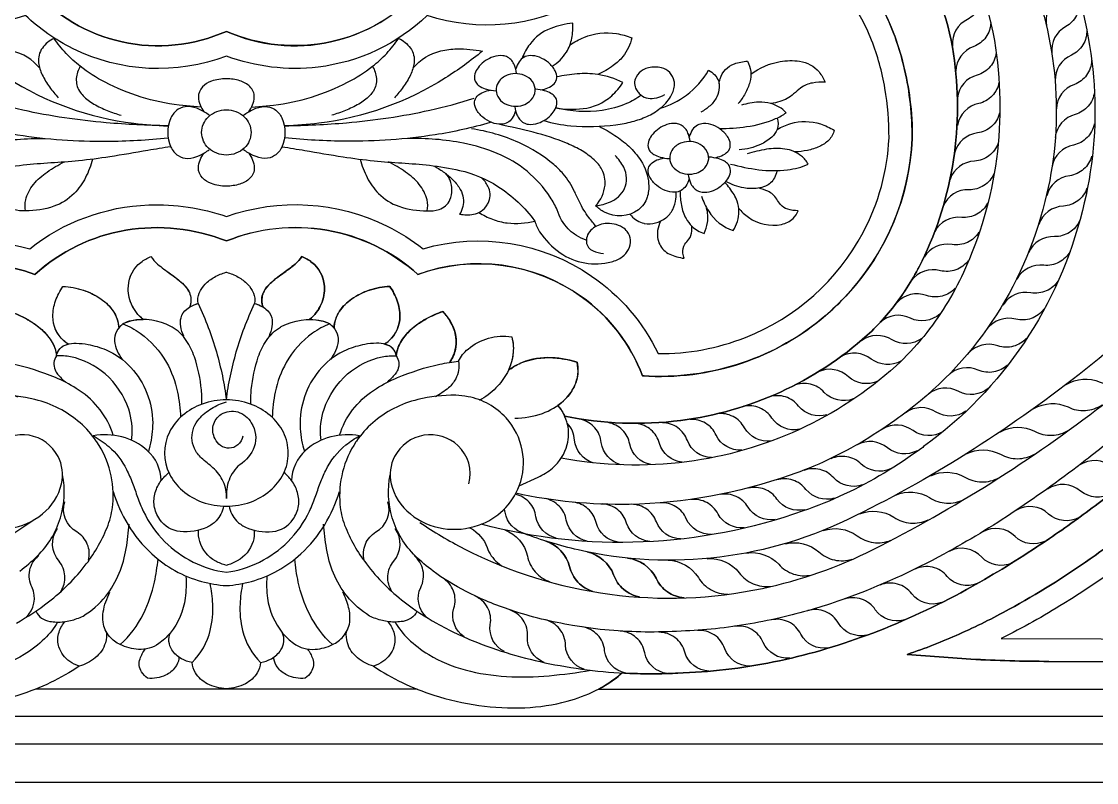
# Model space of a CAD drawing. Extents: x 0 to 1830, y 0 to 775.
# Drawn here: x 809 to 1366, y 0 to 395 of the extents above; entities that cross this region are included whole.
import ezdxf

# ---------------------------------------------------------------- set-up
doc = ezdxf.new("R2010")
doc.units = 0
doc.layers.get('0').update_dxf_attribs({"color": 1, "linetype": 'CONTINUOUS'})

msp = doc.modelspace()

# ---------------------------------------------------------------- linework, layer by layer
msp.add_lwpolyline([(915, 0), (0, 0), (0, 775), (915, 775), (1830.000244, 775), (1830.000244, 0), (915, 0)], close=True)
for points in [[(1029.322754, 506.558594, -0.166439), (1162.769775, 549.921753, -0.117221), (1262.697998, 524.513672, -0.066011), (1304.143799, 494.865723, -0.112715), (1350.849121, 425.645508, -0.076537), (1365.008789, 361.801636, -0.079185), (1358.943359, 296.600586, -0.178062), (1276.617676, 174.162842, -0.001234), (1275.639648, 173.457031, -0.049169), (1235.486084, 149.46814, -0.027688), (1214.155273, 140.824219, -0.074261), (1131.196289, 124.746704, -0.076596), (1047.202148, 134)], [(1073.416992, 510.417114, -0.176132), (1207.866455, 524.476074, -0.060113), (1253.191162, 507.178711, -0.065718), (1290.181396, 480.750855, -0.113014), (1332.173828, 418.594727, -0.076579), (1345.04248, 360.549072, -0.079219), (1339.522949, 301.310059, -0.178195), (1264.730469, 190.008179, -0.001292), (1263.777099, 189.321777, -0.049267), (1226.996338, 167.315674, -0.027728), (1207.402344, 159.370117, -0.080362), (1123.960205, 144.246094, -0.05829), (1065.18457, 149.996094)], [(1095.252685, 482.913086, -0.162092), (1188.146728, 501.765747, -0.06326), (1225.684082, 492.280762, -0.064892), (1258.344726, 474.140137, -0.065181), (1284.306152, 449.127442, -0.126547), (1313.348633, 384.771484, -0.07409), (1314.411377, 323.425415, -0.076507), (1297.26709, 264.530762, -0.062364), (1276.702881, 231.361694, -0.036674), (1262.329101, 216.027832, -0.151624), (1153.838623, 166.311768, -0.078884), (1088.600586, 168.18457)], [(1090.627929, 453.523926, -0.162029), (1166.01001, 481.066406, -0.100392), (1217.471679, 472.174317, -0.064874), (1245.102051, 456.828369, -0.065167), (1267.06665, 435.670166, -0.126517), (1291.639648, 381.257813, -0.074071), (1292.594238, 326.275269, -0.076492), (1277.222168, 273.462402, -0.047123), (1264.351074, 251.220947, -0.051421), (1247.343262, 231.896973, -0.151745), (1150.597168, 187.751587, -0.081693), (1090.459472, 189.92627)], [(1238.14209, 425.656494, -0.092593), (1260.878662, 389.143067, -0.057251), (1269.53833, 354.167114, -0.036084), (1270.677002, 333.928223, -0.176121), (1237.369873, 253.439331, -0.023243), (1228.408203, 244.515137, -0.096917), (1185.65625, 218.679321, -0.098503), (1134.348633, 210.716309, -0.004304), (1130.776367, 210.905762, 0.148775), (1099.057129, 252.026856, 0.246851), (1014.332763, 263.478516, 0.143055), (967.156738, 286.391846, 0.138107), (915.003906, 280.814453, -0.141568), (967.152344, 286.391968, -0.139574), (1014.32959, 263.485352, -0.249221), (1099.703125, 251.559082, -0.146458), (1130.779541, 210.916016, 0.098501), (1182.289062, 217.494873, 0.096832), (1225.741211, 242.170288, 0.024586), (1235.442138, 251.366211, 0.181784), (1270.677246, 333.958984, 0.057341), (1266.775146, 369.744385, 0.035986), (1260.898437, 389.09082, 0.192836), (1200.493896, 453.323975, 0.175752)], [(914.994629, 293.488403, -0.20358), (998.453125, 288.480835, -0.050298), (1017.005859, 276.80127, -0.223997), (1104.453125, 262.654419, -0.131703), (1138.875732, 222.423828, 0.096343), (1184.228271, 230.814697, 0.178685), (1245.262695, 285.290161, 0.110876), (1258.678467, 334.242188, 0.043965), (1256.523193, 360.023071, 0.048797), (1249.662109, 384.938477, 0.191465), (1195.724365, 442.472534, 0.160569), (1139.486328, 449.28418, -0.159931), (1098.404297, 405.216187, -0.207746), (1019.136474, 397.750977, -0.163417), (962.550537, 371.003906, -0.119156), (914.99707, 376.718628, -0.20956), (835.26001, 380.675049, -0.074138), (810.85791, 397.772461, -0.24096), (721.617187, 411.612183, -0.127638)], [(802.779297, 244.235352, -0.040434), (811.124023, 240.553589, -0.051054), (818.422851, 235.577149, -0.07636), (824.199463, 228.963135, -0.097668), (826.824219, 222.211914), (827.137695, 222.211914, -0.215911), (830.799316, 226.57544, -0.051996), (832.916748, 227.333008, -0.035079), (830.563476, 229.177002, -0.212382), (825.017578, 241.682739, -0.084754), (826.407226, 249.767578, -0.066996), (830.228515, 257.23291, -0.067747), (840.772949, 255.310791, -0.070996), (849.902832, 250.817871, -0.093261), (856.284912, 244.44043, -0.138718), (859.157959, 235.887695), (859.368408, 235.887695, -0.056869), (861.389892, 237.844727, -0.068379), (865.374756, 239.360718, -0.057001), (871.829346, 240.093262, -0.11735), (865.799804, 248.079834, -0.120645), (864.165527, 257.438843, -0.213038), (870.683105, 269.744995, -0.068309), (875.855469, 272.757813, 0.074342), (879.356201, 268.828247, 0.021894), (885.900879, 263.843994, -0.0305), (892.189697, 258.881714, -0.085074), (895.410888, 254.83252, -0.179767), (896.4104, 248.059082, -0.024035), (896.072754, 246.775391), (896.225586, 246.720703, -0.062282), (900.337646, 248.375, -0.137234), (900.963867, 253.822632, -0.098974), (903.989502, 258.395752, -0.069794), (908.876709, 262.108154, -0.05864), (914.896972, 264.604492), (915, 264.606445), (915.103027, 264.604492, -0.058641), (921.123291, 262.108154, -0.069789), (926.010742, 258.395752, -0.098991), (929.036377, 253.822632, -0.137234), (929.662597, 248.375, -0.062282), (933.774658, 246.720703), (933.927734, 246.775391, -0.023348), (933.595459, 248.031494, -0.18039), (934.589355, 254.83252, -0.085165), (937.810791, 258.882446, -0.030449), (944.099365, 263.843994, 0.0219), (950.644287, 268.828491, 0.074332), (954.145019, 272.757813, -0.068337), (959.317871, 269.744873, -0.213105), (965.834961, 257.438843, -0.120592), (964.200195, 248.079834, -0.117379), (958.170898, 240.093262, -0.056718), (964.601806, 239.367066, -0.068647), (968.610351, 237.844727, -0.056911), (970.631836, 235.887695), (970.842285, 235.887695, -0.138726), (973.715576, 244.440308, -0.093284), (980.097656, 250.817627, -0.070972), (989.227539, 255.310547, -0.067726), (999.771728, 257.23291, -0.066996), (1003.593017, 249.767578, -0.084768), (1004.982422, 241.682739, -0.211528), (999.476318, 229.214111, -0.035906), (997.083496, 227.333008, -0.052744), (999.221924, 226.564209, -0.215074), (1002.862304, 222.211914), (1003.176025, 222.211914, -0.097831), (1005.808105, 228.975708, -0.07621), (1011.577392, 235.577149, -0.051049), (1018.876465, 240.553589, -0.040435), (1027.221191, 244.235352, -0.106358), (1033.067138, 234.934082, -0.140396), (1033.790039, 224.660889, -0.097501), (1031.053467, 218.244141), (1030.811279, 217.887695, -0.015391), (1035.363769, 218.435547, -0.10349), (1040.387695, 224.799927, -0.214534), (1063.01001, 231.150391, -0.085838), (1063.753418, 223.087891, -0.076324), (1061.894531, 215.20752), (1062.457763, 214.532715, -0.07755), (1069.723388, 218.270996, -0.105641), (1086.499267, 220.122803, -0.054763), (1096.877685, 217.911133, -0.130721), (1096.599609, 208.467651, -0.107776), (1092.036133, 200.195313, -0.059515), (1086.875732, 195.54834, -0.066263), (1090.476074, 189.922852, 0.08169), (1150.613037, 187.753906, 0.151721), (1247.340576, 231.894531, 0.051334), (1264.334961, 251.202271, 0.047216), (1277.222168, 273.462402, 0.076469), (1292.592285, 326.269287, 0.074092), (1291.639404, 381.259277, 0.126501), (1267.065429, 435.676025, 0.065138)], [(1352.671142, 420.693359, -0.152247), (1351.816406, 412.791992, -0.145339), (1346.706054, 406.706055, 0.317493), (1340.348877, 392.324219)], [(814.057129, 411.654297, 0.15879), (860.909424, 384.083496, 0.15981), (915.000488, 389.510742, 0.159766), (969.080566, 384.079224, 0.15891), (1015.922363, 411.647461, 0.261099)], [(1015.942383, 411.653809, -0.162097), (969.090576, 384.082275, -0.156525), (914.999756, 389.510742, -0.159816), (860.909179, 384.083496, -0.158787), (814.077637, 411.647461, -0.265603)], [(1306.84375, 409.063477, -0.152266), (1305.158935, 401.288941, -0.144758), (1299.438476, 395.762695, 0.316492), (1291.603271, 382.108399)], [(1357.251221, 405.595703, -0.152281), (1355.893554, 397.759888, -0.144948), (1350.400879, 392.00293, 0.316925), (1343.142822, 378.041016)], [(1083.914551, 371.435059, 0.111861), (1091.339111, 378.751953, 0.092396), (1094.139892, 385.989136, 0.060484), (1094.637695, 393.733399, 0.06974), (1083.218262, 391.084351, 0.142745), (1072.306152, 382.775391, 0.070034), (1068.447265, 375.65332)], [(1311.416992, 394.066895, -0.152148), (1308.901611, 386.51001, -0.144167), (1302.614746, 381.616211, 0.315548), (1293.352051, 368.859375)], [(901.98291, 350.166016), (890.478515, 351.209961, -0.088132), (852.106445, 363.110108, -0.048021), (839.208496, 371.422852, -0.035524), (831.861816, 378.121582, -0.044395), (825.67456, 385.903809, 0.132498), (819.564453, 380.900635, 0.190345), (817.648926, 373.23938, 0.079175), (819.50415, 367.003174, 0.046078), (823.285156, 360.684815, 0.021787), (827.831299, 355.003906)], [(928.017334, 350.166016), (939.521972, 351.209961, 0.088126), (977.894531, 363.110596, 0.048023), (990.791992, 371.422852, 0.035526), (998.138428, 378.121582, 0.044397), (1004.325683, 385.903809, -0.132498), (1010.435791, 380.900635, -0.190333), (1012.351562, 373.23938, -0.079198), (1010.496094, 367.003174, -0.046043), (1006.714844, 360.684815, -0.021775), (1002.168945, 355.003906)], [(1093.158691, 382.431152, -0.051417), (1100.409424, 386.362305, -0.139822), (1117.383056, 388.34375, -0.051872), (1125.214844, 386.21582, -0.121155), (1120.627685, 376.500977, -0.065833), (1115.620605, 371.769287, -0.051016), (1107.575683, 367.124024)], [(1361.196045, 390.209961, -0.152245), (1359.210693, 382.502197, -0.144537), (1353.27832, 377.198242, 0.316126), (1344.921142, 363.84668)], [(818.215088, 370.383789, 0.167503), (803.788574, 379.379517, 0.050993), (795.366943, 380.426514, 0.029779), (788.693359, 380.174317, 0.021731), (782.188476, 379.25293, 0.029885), (801.368408, 365.409302, 0.111127), (867.074707, 341.863892, 0.023645), (884.51416, 340.54541), (884.873535, 340.537109), (884.51416, 340.54541, -0.017173), (852.697998, 342.140991, -0.032433), (809.498779, 348.638184, -0.026907), (786.506592, 354.950195)], [(1011.785156, 370.383789, -0.16768), (1026.231445, 379.384888, -0.050823), (1034.633301, 380.426514, -0.02978), (1041.30664, 380.174317, -0.02173), (1047.811767, 379.25293, -0.029889), (1028.631347, 365.408814, -0.111128), (962.925537, 341.863892, -0.023646), (945.486328, 340.54541), (945.126953, 340.537109), (945.486328, 340.54541, 0.017165), (977.30249, 342.140991, 0.032434), (1020.501953, 348.638306, 0.026898), (1043.493652, 354.950195)], [(1065.528808, 367.820801, 0.060821), (1064.421387, 372.005127, 0.169487), (1060.825195, 376.139038, 0.104424), (1058.379638, 376.925171, 0.106622), (1053.468017, 376.384766, 0.136705), (1046.104492, 371.412964, 0.071313), (1044.157471, 368.326294, 0.153394), (1043.735351, 364.701416, 0.122363), (1044.676758, 362.659424, 0.092118), (1046.712646, 360.904053, 0.068603), (1049.986816, 359.55542, 0.039486), (1054.642578, 358.733399)], [(1078.094726, 359.19043, 0.044823), (1081.738281, 360.234253, 0.107087), (1085.000488, 362.380005, 0.177354), (1086.348633, 365.361572, 0.145554), (1085.539306, 369.060303, 0.092178), (1082.024414, 373.333984, 0.077883), (1077.43457, 376.066284, 0.103807), (1072.479248, 376.940674, 0.241281), (1066.809814, 373.802002, 0.080972), (1065.088379, 370.049805)], [(1170.526611, 362.266602, -0.041242), (1171.101562, 364.96521, -0.238585), (1178.472168, 372.706909, -0.069647), (1185.195556, 374.086426, -0.111275), (1186.915039, 368.800537, -0.086438), (1186.473144, 363.259644, -0.067647), (1184.059326, 357.337647, -0.036308), (1180.476318, 352.040527)], [(1186.980469, 367.375977, -0.114939), (1202.203857, 373.868164, -0.07717), (1212.299072, 374.064819, -0.187879), (1222.356689, 368.491943, -0.078951), (1225.550537, 363.114258, 0.05365), (1218.929443, 362.747437, 0.122675), (1212.839355, 360.124024, 0.021302), (1209.207275, 357.104736, -0.115946), (1202.009765, 353.123901, -0.025906), (1197.438965, 352.089844)], [(1314.252197, 378.548828, -0.151969), (1311.10791, 371.222412, -0.143748), (1304.435547, 366.863281, 0.314839), (1294.128906, 354.908692)], [(1363.683349, 374.369141, -0.152144), (1361.118896, 366.826782, -0.144124), (1354.79834, 361.974609, 0.315471), (1345.448242, 349.277344)], [(839.208496, 371.422852, 0.120829), (837.182617, 365.072632, 0.154348), (838.75415, 358.595093, 0.060462), (840.6875, 356.130249, 0.065278), (846.280029, 351.839111, 0.037409), (853.205078, 348.500366, 0.019817), (860.362304, 346.010254)], [(990.791992, 371.422852, -0.12081), (992.817627, 365.072632, -0.154361), (991.246338, 358.595093, -0.060466), (989.312988, 356.130249, -0.065306), (983.720215, 351.839111, -0.037406), (976.794922, 348.500366, -0.01982), (969.637695, 346.010254)], [(1079.579834, 343.233399, 0.046892), (1093.579834, 340.611328, 0.055382), (1117.040771, 341.0625, 0.031812), (1125.467773, 342.713623, 0.040924), (1133.098144, 345.40332, 0.064283), (1139.999267, 349.625977, 0.079829), (1145.342041, 355.539307, 0.117557), (1147.391357, 361.307739, 0.073792), (1147.29541, 363.708496, 0.29054), (1140.589111, 370.651123, 0.119115), (1133.956543, 370.6521, 0.068511), (1131.191406, 369.567871, 0.140951), (1127.512451, 365.854004, 0.26664), (1127.648681, 359.23169, 0.058966), (1129.15039, 357.293945, 0.244515), (1136.815674, 354.803589, 0.087926), (1142.477051, 356.811524)], [(1139.999267, 349.625977, 0.080729), (1153.659424, 356.479981, 0.09769), (1165.120605, 369.364258, -0.086347), (1168.25415, 367.047241, -0.211677), (1170.636474, 360.409912, -0.097667), (1169.308594, 355.561035, -0.093584), (1165.836181, 350.981445, -0.058404), (1161.154297, 347.647949)], [(926.634765, 347.861817, 0.047372), (928.591553, 351.404541, 0.094264), (929.48291, 355.352295, 0.215692), (927.204101, 360.883911, 0.113872), (922.037109, 363.899902, 0.074903), (915, 364.978516, 0.083425), (907.259521, 363.657349, 0.115562), (902.592773, 360.694824, 0.205058), (900.517334, 355.352295, 0.094322), (901.408691, 351.404419, 0.047309), (903.365722, 347.861817)], [(1130.115967, 356.451172, -0.066167), (1122.570312, 352.040405, -0.064364), (1109.946777, 348.569702, -0.09653), (1085.914551, 349.836914, 0.070708), (1099.967529, 349.443848, 0.155453), (1114.832519, 356.11145, 0.070991), (1120.635742, 363.015625, 0.081205), (1107.575683, 367.124024, 0.054602), (1096.893799, 367.476685, 0.036987), (1086.326172, 365.879883)], [(1315.731689, 363.165039, -0.151773), (1312.135742, 356.042603, -0.143537), (1305.198974, 352.096192, 0.314301), (1294.161865, 340.791992)], [(1064.981445, 348.240234, -0.080804), (1063.261474, 344.489746, -0.241321), (1057.589111, 341.347168, -0.103784), (1052.632568, 342.221192, -0.077875), (1048.039551, 344.955078, -0.091548), (1044.537842, 349.207031, -0.145952), (1043.719726, 352.92749, -0.177049), (1045.062256, 355.90271, -0.107323), (1048.329346, 358.054688, -0.044764), (1051.972656, 359.098633)], [(1064.540527, 350.46875, 0.060598), (1065.644043, 346.291626, 0.169657), (1069.24414, 342.149048, 0.104434), (1071.689453, 341.362915, 0.106975), (1076.614502, 341.907959, 0.136454), (1083.960693, 346.875, 0.071451), (1085.907226, 349.962158, 0.153277), (1086.328613, 353.58728, 0.122319), (1085.386963, 355.629883, 0.092083), (1083.351074, 357.385986, 0.068621), (1080.077637, 358.735596, 0.039496), (1075.423096, 359.558594)], [(1365.164795, 358.02832, -0.151926), (1361.969238, 350.721802, -0.143772), (1355.256347, 346.407227, 0.314774), (1344.863281, 334.523926)], [(1170.70459, 339.108399, 0.032498), (1184.790771, 340.130005, 0.065415), (1199.872558, 344.271851, 0.057877), (1205.330566, 347.355469, 0.132901), (1197.438965, 352.089844, 0.082735), (1191.044433, 352.806641, 0.059022), (1182.146972, 351.266602)], [(906.148926, 346.035156, 0.045524), (901.103515, 349.044556, 0.105268), (894.934326, 350.535278, 0.155052), (889.998047, 349.114258, 0.141136), (886.2229, 344.654175, 0.214306), (886.226074, 329.551514, 0.140974), (889.997558, 325.09729, 0.155951), (894.971191, 323.674317, 0.104432), (901.10083, 325.16687, 0.045535), (906.145019, 328.175781)], [(914.998535, 348.854004, -0.189376), (924.281982, 345.207031, -0.2082655), (927.812666, 337.116632, -0.2082655), (924.29541, 329.020386, -0.189813), (915, 325.359863, -0.188912), (905.732422, 328.991333, -0.20841503), (902.187355, 337.082403, -0.20841503), (905.699951, 345.187622, -0.189968), (915.001953, 348.854004)], [(923.851562, 346.035156, -0.045525), (928.896972, 349.044556, -0.104446), (935.028076, 350.537109, -0.155879), (940.002441, 349.114258, -0.140886), (943.770019, 344.667847, -0.214551), (943.77417, 329.551636, -0.140999), (940.002929, 325.09729, -0.15587), (935.034668, 323.674561, -0.104502), (928.899658, 325.16687, -0.045534), (923.855469, 328.175781)], [(1605.027588, 62.976074, 0.005115), (1607.112793, 62.668945, 0.003646), (1609.588379, 62.491577, 0.207776), (1728.784424, 105.379883, 0.072342), (1754.145874, 137.436524, 0.076249), (1769.032959, 175.520508, 0.064089), (1772.051758, 211.342041, 0.067745), (1765.644531, 246.710938, 0.160588), (1718.275268, 316.195313, 0.09011), (1673.279297, 339.290527, 0.066007), (1630.781494, 346.03186, 0.040165), (1606.77832, 344.716309, 0.054261), (1552.99707, 334.84021, 0.033162), (1525.322754, 324.540527, 0.013483), (1509.496582, 318.073242, 0.04825), (1444.375488, 283.709717, 0.028574), (1414.26416, 261.345215, -0.050128), (1302.770508, 172.992066, -0.028312), (1241.194824, 138.28125, -0.175221), (1097.417236, 120.622192, -0.033913), (1069.190429, 129.123047)], [(1315.963135, 347.021973, -0.151484), (1311.796387, 340.207886, -0.14332), (1304.560547, 336.827149, 0.313742), (1292.638428, 326.430664)], [(778.168457, 342.293945, 0.033768), (806.740478, 335.874634, 0.040853), (852.911133, 332.552124, 0.021986), (884.813476, 334.269531)], [(1051.831787, 342.293945, -0.033762), (1023.26001, 335.874634, -0.040853), (977.089111, 332.552124, -0.021986), (945.187012, 334.269531)], [(1106.520996, 299.009766, 0.161681), (1111.379638, 309.796997, 0.152304), (1109.747314, 317.863892, 0.084851), (1105.687012, 322.97522, 0.048495), (1099.519043, 327.503052, 0.036045), (1091.85791, 331.339111, 0.035778), (1074.150146, 337.219238, 0.012575), (1056.754394, 341.181152)], [(1108.37207, 340.291992, -0.024296), (1116.401855, 335.583862, -0.040779), (1123.650146, 329.953858, -0.062842), (1129.945801, 322.530396, -0.127816), (1134.014648, 310.398193, -0.09038), (1133.243408, 303.474243, -0.160676), (1128.688965, 296.955567, -0.288349), (1111.07959, 295.79126, -0.059762), (1106.520996, 299.009766, 0.068946), (1114.152099, 301.065186, 0.083709), (1118.346435, 303.741211, 0.216758), (1122.534424, 313.408203, 0.113448), (1121.052978, 319.065796, 0.074467), (1116.621582, 325.134766)], [(1155.530762, 332.604492, 0.061395), (1154.412109, 336.811768, 0.168959), (1150.827148, 340.922608, 0.10441), (1148.381347, 341.708496, 0.106519), (1143.47876, 341.170166, 0.136808), (1136.106445, 336.195435, 0.071388), (1134.159424, 333.109131, 0.153384), (1133.737304, 329.484375, 0.122382), (1134.678711, 327.442261, 0.092096), (1136.714599, 325.686524, 0.06867), (1139.988769, 324.337158, 0.039485), (1144.644531, 323.51416)], [(1168.096679, 323.973633, 0.044761), (1171.740234, 325.01709, 0.107391), (1175.00708, 327.168335, 0.177087), (1176.350342, 330.144287, 0.145317), (1175.54248, 333.8396, 0.092279), (1172.026123, 338.118164, 0.077934), (1167.436523, 340.850952, 0.103803), (1162.480957, 341.72522, 0.241172), (1156.813232, 338.588379, 0.081061), (1155.090088, 334.834473)], [(1200.597168, 344.543945, -0.17409), (1200.594726, 338.68457, -0.1271), (1197.827148, 334.663086, -0.06955), (1191.933594, 330.832031, -0.096224), (1180.993164, 328.093262)], [(1200.594726, 338.68457, -0.05626), (1207.681152, 341.702759, -0.152226), (1223.055176, 341.519898, -0.055973), (1230.226562, 338.266602, -0.149314), (1227.409668, 333.122559, -0.087904), (1222.5625, 329.820923, -0.053768), (1216.337646, 327.79126, -0.040871), (1209.874267, 326.97168)], [(1365.044433, 341.492188, -0.151737), (1361.362304, 334.410767, -0.143485), (1354.372558, 330.547852, 0.314182), (1343.20166, 319.370117)], [(1106.829101, 288.317383, -0.014541), (1103.099365, 292.899658, -0.052822), (1098.070556, 301.129395, -0.001815), (1095.519531, 306.560303, 0.069101), (1089.671142, 315.616333, 0.038272), (1084.857178, 320.406738, 0.072347), (1066.733154, 331.821411, 0.066067), (1042.107666, 339.054688)], [(886.150146, 329.72168, 0.004255), (874.276611, 327.75, -0.004342), (854.48584, 324.467529, -0.014542), (838.368164, 322.416016, -0.009323), (823.990722, 321.281983, 0.012497), (809.651367, 320.059326, 0.028357), (794.007568, 317.42627, 0.086538), (774.143799, 309.119751, 0.092518), (754.980469, 291.152344, -0.08507), (752.529297, 285.597778, -0.094069), (741.926513, 274.727417, -0.220445), (715.344482, 269.990723, -0.091119), (709.648193, 272.667847, -0.255801), (705.465576, 281.351441, -0.151646), (707.06665, 285.696289, -0.096779), (709.554199, 287.891358, -0.160115), (718.55957, 289.834961, -0.144745), (725.343506, 287.026733, -0.244245), (728.281982, 280.298096, -0.271496), (725.364746, 276.011108, -0.089127), (719.458984, 274.40625)], [(728.419922, 281.161133, 0.044572), (733.343994, 283.630737, 0.058684), (737.657959, 287.056641, 0.120478), (743.398926, 296.952637, -0.03508), (747.094726, 303.575684, -0.151613), (774.548584, 326.269287, -0.048734), (792.04248, 331.535889, -0.029145), (806.509277, 333.526856, -0.022177), (820.996582, 334.021973)], [(943.850097, 329.72168, -0.004256), (955.724609, 327.749878, 0.004342), (975.514648, 324.467529, 0.014541), (991.631836, 322.416016, 0.009322), (1006.009521, 321.281983, -0.012497), (1020.348877, 320.059326, -0.028274), (1035.969238, 317.432617, -0.086427), (1055.816406, 309.14502, -0.092682), (1075.020019, 291.152344, 0.085209), (1077.478271, 285.584961, 0.094179), (1088.098633, 274.710693, 0.220354), (1114.669433, 269.995361, 0.091066), (1120.355469, 272.67041, 0.256083), (1124.533447, 281.363892, 0.151344), (1122.933594, 285.696289, 0.096778), (1120.446045, 287.891602, 0.160092), (1111.440918, 289.834961, 0.144816), (1104.655517, 287.025513, 0.24433), (1101.71875, 280.294312, 0.159519), (1102.880859, 277.418945, 0.118598), (1105.149902, 275.745239, 0.078073), (1110.541015, 274.40625)], [(1101.580078, 281.161133, -0.044567), (1096.656006, 283.630859, -0.058681), (1092.342285, 287.056641, -0.120457), (1086.601074, 296.952637, 0.034966), (1082.921142, 303.551148, 0.151599), (1055.485351, 326.253906, 0.048876), (1037.957763, 331.535889, 0.029145), (1023.491211, 333.526856, 0.022177), (1009.003662, 334.021973)], [(1315.210937, 331.466797, -0.151125), (1310.510498, 324.99939, -0.14313), (1303.021972, 322.193848, 0.313266), (1290.299316, 312.763672)], [(926.634765, 326.348633, -0.047324), (928.591797, 322.807007, -0.094378), (929.48291, 318.860108, -0.215634), (927.203613, 313.329102, -0.113839), (922.037109, 310.31311, -0.074834), (915, 309.233399, -0.083958), (907.224365, 310.570557, -0.115017), (902.592773, 313.518433, -0.204966), (900.517334, 318.860108, -0.094426), (901.408447, 322.807129, -0.047292), (903.365722, 326.348633)], [(1154.98291, 313.023438, -0.080567), (1153.269287, 309.281128, -0.241705), (1147.59082, 306.131836, -0.103778), (1142.634033, 307.006836, -0.077869), (1138.041015, 309.741211, -0.091783), (1134.537109, 313.997681, -0.145696), (1133.721191, 317.712158, -0.177165), (1135.063721, 320.6875, -0.107381), (1138.33081, 322.838867, -0.044761), (1141.974365, 323.882324)], [(1154.542236, 315.25, 0.061045), (1155.655029, 311.053711, 0.169245), (1159.245605, 306.930664, 0.10443), (1161.691162, 306.145142, 0.106551), (1166.592285, 306.685181, 0.13671), (1173.962402, 311.660278, 0.071461), (1175.908691, 314.746704, 0.153315), (1176.330078, 318.371094, 0.122311), (1175.388428, 320.413452, 0.092014), (1173.352539, 322.169434, 0.068621), (1170.079101, 323.518921, 0.039497), (1165.42456, 324.341797)], [(1176.480957, 320.740234, 0.034671), (1191.099121, 317.794556, 0.063507), (1206.01123, 317.754883, 0.029602), (1211.520752, 318.784302, 0.04806), (1216.804443, 320.653809, 0.100654), (1213.272705, 324.8479, 0.134351), (1204.704834, 328.503296, 0.074518), (1195.121826, 328.382691, 0.036137), (1185.102539, 325.998535)], [(1363.758056, 324.844727, -0.151497), (1359.597412, 318.025269, -0.143297), (1352.360351, 314.63916, 0.313741), (1340.445801, 304.233399)], [(845.625488, 323.231445, -0.051469), (841.979248, 313.727417, -0.076638), (836.046631, 305.455444, -0.116649), (825.504883, 298.796387, -0.08732), (810.910156, 296.486328, -0.095307), (804.682861, 297.161255, -0.22173), (799.088379, 302.21228, -0.197098), (798.980224, 312.30188, -0.067474), (800.991699, 315.871094)], [(810.910156, 296.486328, -0.114587), (810.934814, 302.10669, -0.117139), (814.991699, 310.176636, -0.067684), (822.06665, 316.593262, -0.033306), (830.958496, 321.861328)], [(984.374512, 323.231445, 0.051462), (988.02124, 313.727539, 0.076637), (993.953857, 305.455444, 0.116685), (1004.498779, 298.794922, 0.08729), (1019.090088, 296.486328, 0.095314), (1025.316894, 297.161011, 0.221753), (1030.911865, 302.21228, 0.197744), (1031.008789, 312.331909, 0.066836), (1029.008789, 315.871094)], [(1019.090088, 296.486328, 0.114925), (1019.062012, 302.125244, 0.116832), (1015.008545, 310.176636, 0.067707), (1007.933594, 316.593262, 0.033307), (999.041748, 321.861328)], [(1023.100097, 319.568359, -0.022405), (1028.102539, 316.252686, -0.038913), (1032.651855, 312.358643, -0.066121), (1036.332031, 307.547852, -0.097489), (1037.870605, 303.006836, -0.176922), (1035.973633, 294.724609, 0.090518), (1043.123779, 294.688355, 0.213714), (1050.210693, 299.500488, 0.042839), (1051.123047, 301.307373, 0.222358), (1050.685058, 309.180054, 0.079843), (1047.220215, 313.713379)], [(1200.412597, 317.094727, -0.091487), (1199.250732, 313.500733, -0.170504), (1194.58081, 309.255737, -0.069731), (1190.645508, 308.205567, -0.07116), (1183.365234, 308.354981, -0.087892), (1174.015625, 311.713867)], [(1313.056396, 315.701172, -0.150726), (1307.865234, 309.611206, -0.142982), (1300.174804, 307.382813, 0.312782), (1286.747803, 298.953613)], [(1161.381836, 304.109375, 0.0606), (1165.134033, 296.223511, 0.171658), (1177.831543, 286.253418, 0.066591), (1180.012939, 290.952393, 0.16005), (1179.847168, 301.486206, 0.050368), (1178.286133, 304.856079, 0.055625), (1173.529541, 311.170899)], [(1180.672851, 297.866211, 0.067843), (1185.725586, 293.095825, 0.2095), (1202.952881, 289.456909, 0.136115), (1208.900635, 292.518799, 0.125066), (1211.481445, 296.493164, -0.068056), (1206.118408, 297.262573, -0.155757), (1202.392822, 299.742554, -0.031631), (1200.414306, 302.565674, 0.152483), (1195.807861, 306.60791, 0.036423), (1191.290283, 308.230469)], [(1361.295166, 308.133789, -0.151145), (1356.593506, 301.665039, -0.14307), (1349.098144, 298.862305, 0.313175), (1336.372558, 289.43457)], [(1124.267334, 294.692383), (1125.042969, 293.825684, 0.157233), (1131.578613, 289.987793, 0.011351), (1131.750732, 289.956055, 0.207337), (1142.882812, 292.791016, 0.116747), (1146.472656, 297.228882, 0.078383), (1148.111816, 302.696533, 0.033816), (1148.358398, 306.360352)], [(1150.346435, 306.5625, 0.043941), (1150.970215, 299.309326, 0.083735), (1153.402832, 292.447876, 0.073866), (1156.405517, 288.541016, 0.116618), (1162.880859, 284.692383, 0.053443), (1164.484375, 290.371826, 0.115446), (1164.011719, 298.043457)], [(736.479492, 269.236939, -0.189563), (813.01001, 276.805176, -0.158918), (874.709472, 299.541748, -0.093779), (915.012207, 293.48584)], [(1045.892822, 295.607422, 0.047621), (1053.008545, 292.106567, 0.057595), (1060.697998, 290.167969, 0.093637), (1075.020019, 291.152344)], [(1309.814209, 300.441406, -0.150366), (1304.195068, 294.734131, -0.142865), (1296.360107, 293.055176, 0.312498), (1282.35376, 285.59668)], [(1140.199951, 291.042969, 0.077399), (1138.676269, 286.236206, 0.15035), (1139.728271, 279.078003, 0.176844), (1144.909668, 273.990479, 0.074503), (1152.42041, 271.851563, -0.049397), (1151.765137, 274.496582, -0.189035), (1152.843262, 279.113648, -0.017592), (1154.81958, 281.77832, 0.151056), (1156.437012, 285.90564, 0.042801), (1156.405517, 288.541016)], [(1357.476074, 291.32959, -0.150728), (1352.247558, 285.268555, -0.142925), (1344.543945, 283.087891, 0.312827), (1331.070556, 274.729492)], [(730.49707, 251.705567, -0.248433), (815.66748, 263.478516, -0.143051), (862.843506, 286.391846, -0.138108), (914.992187, 280.815918), (914.992187, 280.815918, 0.138093), (862.843017, 286.393555, 0.142996), (815.662597, 263.488281, 0.248485), (730.478515, 251.694336, 0.147169)], [(1305.303711, 285.389649, -0.149982), (1299.297119, 280.083496, -0.142875), (1291.361816, 278.945801, 0.312323), (1276.863769, 272.462402)], [(1352.54834, 275.424805, -0.150294), (1346.849853, 269.793457, -0.142858), (1338.994629, 268.222168, 0.312456), (1324.886474, 260.951172)], [(871.87207, 240.057617, -0.117539), (865.815429, 248.04419, -0.120735), (864.163574, 257.413818, -0.213244), (870.67334, 269.736817, -0.068504), (875.855469, 272.757813, 0.074426), (879.36206, 268.823486, 0.021817), (885.954834, 263.80542, -0.031319), (892.260498, 258.814331, -0.086735), (895.46289, 254.735108, -0.173414), (896.441406, 248.22229, -0.03108), (896.016113, 246.599609)], [(958.128174, 240.057617, 0.117547), (964.184814, 248.04419, 0.120718), (965.836914, 257.413818, 0.213262), (959.327392, 269.736817, 0.068497), (954.145019, 272.757813, -0.074425), (950.638428, 268.823486, -0.021814), (944.04541, 263.80542, 0.031295), (937.73999, 258.814575, 0.086725), (934.537597, 254.735108, 0.173652), (933.561035, 248.210327, 0.030796), (933.984375, 246.599609)], [(1299.786133, 270.605469, -0.149424), (1293.322265, 265.856079, -0.142892), (1285.312988, 265.42688, 0.311742), (1270.280517, 260.258789)], [(892.876465, 231.385254, -0.056018), (891.363769, 236.518555, -0.102075), (891.493652, 241.032837, -0.17653), (894.458984, 245.543335, -0.095728), (900.337646, 248.375, -0.137234), (900.963867, 253.822632, -0.098974), (903.989502, 258.395752, -0.069794), (908.876709, 262.108154, -0.05864), (914.896972, 264.604492), (915, 264.606445), (915.103027, 264.604492, -0.058641), (921.123291, 262.108154, -0.069789), (926.010742, 258.395752, -0.098991), (929.036377, 253.822632, -0.137234), (929.662597, 248.375, -0.095868), (935.545166, 245.539673, -0.176376), (938.506347, 241.032837, -0.102048), (938.635498, 236.513794, -0.05598), (937.123535, 231.385254)], [(832.996582, 227.279297, -0.036172), (830.561523, 229.178589, -0.21197), (825.01831, 241.644043, -0.085023), (826.400879, 249.748535, -0.067167), (830.228515, 257.23291, -0.06845), (840.882324, 255.27478, -0.071956), (850.077392, 250.694336, -0.095584), (856.446777, 244.183228, -0.140879), (859.172363, 235.492188)], [(997.003418, 227.279297, 0.036171), (999.438965, 229.178955, 0.211963), (1004.981933, 241.644043, 0.085028), (1003.599365, 249.748535, 0.067167), (999.771728, 257.23291, 0.068448), (989.117676, 255.27478, 0.071958), (979.922851, 250.694336, 0.095579), (973.553711, 244.183228, 0.140894), (970.828125, 235.492188)], [(1346.329101, 260.172852, -0.149878), (1340.25415, 254.94104, -0.142862), (1332.300781, 253.905274, 0.31224), (1317.718262, 247.606445)], [(1293.040527, 256.325684, -0.14886), (1286.153808, 252.202271, -0.143105), (1278.130371, 252.524414, 0.310904), (1262.666992, 248.786133)], [(900.337646, 248.375, -0.04207), (909.844726, 223.274902, -0.016336), (912.917969, 210.941773, -0.023481), (915, 198.40332, -0.023477), (917.082275, 210.941773, -0.016342), (920.155762, 223.274902, -0.042088), (929.662597, 248.375)], [(1338.943359, 245.380859, -0.149413), (1332.469238, 240.642578, -0.14294), (1324.453125, 240.232422, 0.311729), (1309.408203, 235.098145)], [(1548.143554, 230.285156, 0.038572), (1454.713379, 173.06543, 0.023929), (1409.915283, 137.23938, -0.039669), (1349.305176, 92.760742, -0.023056), (1316.88501, 74.717774), (1524.240722, 74.033203, -0.218063), (1512.776123, 130.435303, -0.217101), (1547.902099, 176.029297, -0.040073), (1565.308594, 183.523316, -0.059172), (1583.850586, 187.440552, -0.045537), (1595.291748, 187.429199, -0.153673), (1626.705078, 174.261841, -0.0429), (1635.556885, 165.366211, 0.100084), (1647.438476, 180.802124, 0.175273), (1650.996338, 213.165405, 0.171388), (1633.223877, 240.460938, 0.154983), (1604.609863, 250.804688, 0.064888), (1574.999023, 244.342041, 0.068973), (1548.146972, 230.287109)], [(799.189209, 217.889649), (798.946777, 218.244141, -0.188401), (796.004394, 231.093628, -0.087314), (798.398681, 238.282227, -0.069449), (802.779297, 244.235352, -0.041703), (811.36206, 240.422608, -0.053263), (818.811035, 235.23999, -0.072346), (824.182617, 229.01648, -0.111684), (826.964355, 221.280274, -0.169489), (828.722656, 225.064942, -0.134059), (832.315674, 227.187622, -0.072814), (837.164062, 227.780029, -0.038795), (843.249512, 227.160645, -0.056499), (852.587402, 224.359131, -0.106619), (865.488769, 215.21106, -0.185765), (876.779053, 186.460449, -0.066032), (875.280762, 174.541504), (874.53125, 171.6875)], [(902.296875, 196.163086, 0.033368), (902.071533, 203.577271, 0.056453), (898.423584, 220.701904, 0.06659), (894.236084, 229.246826, 0.113023), (886.874756, 236.202149, 0.011441), (886.234375, 236.55957, 0.174151), (865.799072, 239.463745, 0.074203), (861.389892, 237.844727, 0.108284), (858.095947, 233.932251, 0.140714), (857.057129, 228.924439, 0.090769), (858.374756, 223.891113, 0.042608), (860.970215, 219.381836)], [(927.703613, 196.163086, -0.033853), (927.940429, 203.713623, -0.055967), (931.57666, 220.701904, -0.066588), (935.76416, 229.246826, -0.113023), (943.125488, 236.202149, -0.011553), (943.782959, 236.568726, -0.174067), (964.209961, 239.461426, -0.074126), (968.610351, 237.844727, -0.108301), (971.904297, 233.932373, -0.140708), (972.942871, 228.924561, -0.090741), (971.625488, 223.891235, -0.042628), (969.030029, 219.381836)], [(1030.811035, 217.889649), (1031.053467, 218.244141, 0.187318), (1034.005371, 231.015381, 0.08834), (1031.601562, 238.282227, 0.069449), (1027.221191, 244.235352, 0.041702), (1018.638183, 240.422608, 0.053263), (1011.188965, 235.23999, 0.072352), (1005.817383, 229.01648, 0.111684), (1003.035644, 221.280274, 0.169528), (1001.277588, 225.065064, 0.133993), (997.684326, 227.187622, 0.072864), (992.835937, 227.780029, 0.038795), (986.750488, 227.160645, 0.056501), (977.412842, 224.359131, 0.106663), (964.508545, 215.207886, 0.185739), (953.221435, 186.460449, 0.066032), (954.719726, 174.541504), (955.468994, 171.6875)], [(1285.057373, 242.93457, -0.295473), (1269.820312, 240.73938, 0.310092), (1254.038574, 238.662109)], [(861.389892, 237.844727, -0.061253), (870.266113, 233.030518, -0.110445), (883.936279, 217.800293, -0.077176), (889.64917, 202.50293, -0.041355), (891.23999, 189.385742)], [(968.610351, 237.844727, 0.06125), (959.733887, 233.030518, 0.110459), (946.063965, 217.800293, 0.077294), (940.344971, 202.475098, 0.041245), (938.760254, 189.385742)], [(1035.363769, 218.435547, -0.10349), (1040.387695, 224.799927, -0.214534), (1063.01001, 231.150391, -0.100067), (1063.612793, 221.710938, -0.086717), (1060.739258, 212.699219, -0.07615), (1054.792724, 204.605957, -0.066479), (1046.243652, 198.074707)], [(1275.634521, 230.253906, -0.29587), (1260.253418, 229.573608, 0.309415), (1244.340088, 229.073242)], [(1329.981689, 230.438477, -0.148957), (1323.153808, 226.217163, -0.143174), (1315.126953, 226.427857, 0.311082), (1299.718017, 222.478516)], [(856.294922, 180.091797), (855.700439, 181.820801, 0.093297), (848.370117, 194.684448, 0.07722), (837.167236, 204.364746, 0.040952), (826.304687, 209.973145, 0.043975), (804.319824, 216.939575, 0.032876), (794.63623, 218.435547, 0.162471), (796.073974, 209.326172, 0.09064), (799.71875, 204.744263, 0.059315), (806.608887, 200.035156)], [(865.864013, 177.496094), (865.997314, 178.786621, 0.107308), (864.338379, 193.554077, 0.132532), (852.092773, 211.874024, 0.129491), (834.213623, 220.74353, 0.064594), (826.964355, 221.280274, 0.128706), (825.581787, 217.759155, 0.134438), (826.143799, 214.018311, 0.065031), (827.491699, 211.802246, 0.056533), (831.513183, 207.812012)], [(964.13623, 177.496094), (964.002929, 178.786621, -0.107229), (965.658203, 193.542236, -0.13262), (977.907715, 211.874146, -0.129619), (995.805176, 220.746826, -0.064492), (1003.035644, 221.280274, -0.128784), (1004.418701, 217.759277, -0.134456), (1003.856689, 214.018311, -0.065021), (1002.508789, 211.802246, -0.056535), (998.487304, 207.812012)], [(973.705566, 180.091797), (974.299804, 181.820801, -0.093275), (981.630127, 194.684448, -0.077235), (992.832763, 204.364746, -0.041075), (1003.745605, 209.995361, -0.043832), (1025.68042, 216.939575, -0.032877), (1035.363769, 218.435547, -0.162505), (1033.926269, 209.326172, -0.090795), (1030.272461, 204.735352, -0.059185), (1023.391601, 200.035156)], [(1064.551758, 188.975586, 0.085844), (1078.911133, 191.415039, 0.099503), (1089.846679, 197.938843, 0.098065), (1095.565429, 205.635132, 0.170113), (1096.877685, 217.911133, 0.081231), (1081.651855, 220.325317, 0.10713), (1066.601806, 216.986939, 0.067066), (1061.261719, 213.59668)], [(1264.854492, 218.568359, -0.296367), (1249.484863, 219.556641, 0.308905), (1233.61084, 220.770508)], [(1252.839355, 208.118286, -0.29686), (1237.614746, 210.388672, 0.308618), (1221.902344, 212.928711)], [(1320.121338, 216.552734, -0.14852), (1312.960937, 212.915283, -0.143303), (1304.977783, 213.79187, 0.310399), (1289.287109, 211.12793)], [(1240.074951, 198.88855, -0.297416), (1225.068359, 202.303223, 0.155074), (1217.913086, 206.571411, 0.14933), (1209.599609, 206.019531)], [(1350.531982, 206.354492, -0.241771), (1368.177978, 207.682617, 0.13313), (1377.231689, 206.145874, 0.128282), (1385.852783, 209.309082)], [(806.089355, 82.645996, 0.035029), (822.713623, 93.610108, 0.066978), (842.37207, 113.324951, 0.069945), (853.657959, 133.475586, 0.066109), (856.070801, 144.154785, 0.171485), (847.791992, 176.646362, 0.000872), (847.507324, 177.070313, 0.066189), (839.119629, 186.533447, 0.119425), (815.726806, 198.583374, 0.059884), (796.072021, 200.919434, 0.026655)], [(1040.813232, 154.902344, 0.275483), (1035.164795, 174.675171, 0.23498395), (1017.334038, 180.060367, 0.23498395), (1002.282226, 169.088623, 0.17893), (1000.496094, 154.879883, 0.167561), (1010.425537, 139.242188, 0.130411), (1027.358398, 131.748413, 0.126245), (1045.802002, 133.486328, 0.224302), (1066.904297, 153.828125, 0.280852), (1060.105469, 189.030762, 0.163062), (1040.339355, 200.067383, 0.026656), (1033.928222, 200.919434, 0.059876), (1014.274902, 198.583862, 0.119437), (990.880371, 186.533447, 0.066187), (982.492676, 177.070313, 0.000977), (982.207519, 176.645386, 0.171496), (973.929443, 144.154785, 0.066095), (976.342285, 133.475586, 0.069816), (987.60083, 113.362183, 0.067098), (1007.286377, 93.610108, 0.035037), (1023.910644, 82.645996, 0.035684), (1045.243408, 72.55957, 0.046072), (1085.373047, 61.096192, 0.02003), (1107.689941, 57.812012, 0.042283), (1151.964355, 56.858399, 0.042723), (1201.926758, 63.177124, 0.038546), (1250.209472, 77.493164, 0.034446), (1298.810547, 100.027832, 0.020599), (1335.334472, 122.130859, 0.012936), (1360.932617, 140.070191, 0.00924), (1385.192383, 158.727539, 0.010521)], [(1310.11206, 204.361939, -0.295607), (1294.796387, 202.753052, 0.309841), (1278.944336, 201.288086)], [(923.574219, 179.688965, -0.169268), (920.928467, 175.05957, -0.355239), (912.034668, 174.761231, -0.116954), (909.151855, 178.231934, -0.189019), (908.205566, 185.212402, -0.092273), (909.674316, 188.475952, -0.103578), (912.274902, 190.93457, -0.209753), (920.931152, 192.167236, -0.194549), (927.914551, 186.582031, -0.230481), (929.411133, 174.084961, -0.161871), (921.936279, 164.808594, 0.125923), (916.396728, 156.870483, 0.113482), (915.115478, 147.275879, 0.120898), (913.374756, 156.059326, 0.101397), (908.038574, 163.25, 0.018027), (905.047363, 165.734985, -0.022462), (902.078369, 168.246582, -0.096983), (898.44165, 173.22937, -0.209126), (898.169678, 184.19165, -0.080342), (900.813965, 188.525391, -0.075215), (907.272705, 193.990723, -0.066382), (914.999512, 197.4375)], [(1015.259765, 134.892578, 0.03019), (1038.334717, 121.248901, 0.172442), (1193.009277, 100.675659, 0.063886), (1250.380859, 120.779419, 0.047967), (1369.833496, 196.098145, 0.030186)], [(1066.927978, 153.89209), (1076.703857, 158.364258, 0.068867), (1084.077881, 163.054688, 0.151015), (1091.816894, 175.209473, 0.06672), (1092.519287, 180.421387, 0.055322), (1091.939941, 185.675903, 0.122619), (1086.834472, 195.597168)], [(1212.189209, 183.161621, -0.298793), (1197.945312, 188.929199, 0.156098), (1191.581543, 194.291138, 0.149033), (1183.297363, 195.077149)], [(1226.480957, 190.687378, -0.298057), (1211.768799, 195.178711, 0.155538), (1204.947021, 199.954956, 0.149135), (1196.619385, 200.005859)], [(1333.818603, 193.96875, -0.241828), (1351.497803, 194.745117, 0.13317), (1360.499267, 192.926636, 0.128204), (1369.215332, 195.819336)], [(1197.424316, 177.058594, -0.299319), (1183.699219, 183.936524, 0.15654), (1177.791015, 189.787109, 0.148973), (1169.601806, 191.227539)], [(1298.546631, 192.554199, -0.29586), (1283.148926, 192.082886, 0.309368), (1267.22998, 191.789551)], [(1105.222168, 165.760742, -0.301923), (1095.574219, 177.588379, 0.181164), (1091.787842, 186.278809)], [(1119.54126, 164.80957, -0.301581), (1109.430664, 176.251953, 0.158348), (1106.166992, 183.857422, 0.149837), (1099.128174, 188.210938)], [(1135.157959, 164.843262, -0.300933), (1124.196289, 175.493164, 0.158056), (1120.357422, 182.834473, 0.149531), (1113.003662, 186.649414)], [(1151.336914, 166.040039, -0.30043), (1139.593017, 175.856445, 0.157768), (1135.20581, 182.893311, 0.149327), (1127.580566, 186.152344)], [(1166.643554, 168.519531, -0.299915), (1154.097656, 177.31543, 0.15738), (1149.125244, 183.96228, 0.149084), (1141.246582, 186.575684)], [(1182.249267, 172.311524, -0.299565), (1169.025879, 180.083008, 0.156953), (1163.528808, 186.313721, 0.148977), (1155.459472, 188.294922)], [(1286.560058, 181.88855, -0.296176), (1271.172851, 182.483887, 0.309007), (1255.272461, 183.294922)], [(1316.474365, 181.931641, -0.241849), (1334.169189, 182.170899, 0.13323), (1343.111572, 180.07898, 0.12817), (1351.911865, 182.705078)], [(802.642334, 131.748413, 0.130411), (819.575195, 139.242188, 0.167577), (829.503906, 154.878906, 0.178938), (827.717773, 169.088623, 0.23498987), (812.664965, 180.060046, 0.23498987), (794.833984, 174.673462, 0.275468)], [(881.216553, 156.526367, 0.207436), (873.952637, 172.241333, 0.119456), (860.848144, 179.247559, 0.104378), (845.901855, 179.831055, -0.049165), (854.005859, 174.178833, -0.101392), (863.171631, 162.403076, -0.024177), (866.29126, 155.245117, -0.00667), (868.951904, 147.941162, 0.02597), (871.89209, 140.745117, 0.087741), (883.102051, 124.874024, 0.077772), (897.749023, 114.339356, 0.085694), (914.999512, 109.053711), (915, 109.053711), (914.999512, 109.053711), (915, 109.053711), (915.000488, 109.053711, 0.08568), (932.251221, 114.339356, 0.077775), (946.898437, 124.874024, 0.087724), (958.108398, 140.745117, 0.025955), (961.04834, 147.941162, -0.006691), (963.708984, 155.245117, -0.021422), (966.525635, 161.806152, -0.111491), (977.02832, 175.050537, -0.041917), (984.098633, 179.831055, 0.104376), (969.152099, 179.247559, 0.119458), (956.047851, 172.241333, 0.207424), (948.783691, 156.526367)], [(1372.037353, 176.123291, -0.004361), (1360.647705, 167.162232, -0.017529), (1324.091797, 140.802734, -0.022595), (1287.17749, 118.458496, -0.037525), (1236.077881, 95.389771, -0.029923), (1204.354004, 85.954102, -0.032149), (1168.668701, 79.749024, -0.019093), (1150.833496, 78.504395, -0.037027), (1113.58667, 78.956909, -0.022559), (1094.584472, 81.466797, -0.038189), (1062.687012, 89.319336, -0.038347), (1039.36206, 99.021484, -0.041867), (1022.183105, 109.666016, -0.033946), (1013.072265, 117.433594, -0.127404), (1001.048828, 137.190796, -0.121323), (999.938476, 159.630859)], [(1273.239013, 172.050659, -0.296528), (1257.907471, 173.473633, 0.308798), (1242.076172, 175.143555)], [(1259.431152, 162.624024, -0.297024), (1244.237304, 165.115234, 0.154753), (1236.832275, 168.939209, 0.149468), (1228.565674, 167.882813)], [(1298.720459, 170.388672, -0.241895), (1316.416015, 170.216309, 0.133224), (1325.307617, 167.917725, 0.128122), (1334.166504, 170.338867)], [(1244.947265, 154.374024, -0.297544), (1229.979248, 157.960938, 0.155136), (1222.874023, 162.310547, 0.149272), (1214.555664, 161.853516)], [(1390.377441, 162.482422, -0.316981), (1374.428711, 163.538208, 0.342648), (1357.330566, 164.500488)], [(807.813965, 109.663086, 0.03395), (816.925537, 117.431152, 0.127385), (828.950439, 137.1875, 0.121322), (830.0625, 159.627442)], [(913.594726, 143.300781, -0.141307), (909.674804, 135.700195, -0.09004), (905.165771, 132.479248, -0.138523), (891.000976, 130.11438, -0.216463), (880.4375, 136.391846, -0.115693), (877.60498, 143.526856, -0.110513), (878.107178, 150.429321, -0.086821), (881.216553, 156.612305, -0.056985), (885.127441, 160.714844)], [(916.406738, 143.300781, 0.14133), (920.326172, 135.702149, 0.090069), (924.847656, 132.474365, 0.138444), (939.001221, 130.115234, 0.21612), (949.55249, 136.378052, 0.115986), (952.395996, 143.529297, 0.110568), (951.893554, 150.431641, 0.086707), (948.784912, 156.614746, 0.056729), (944.873535, 160.71875)], [(1385.192383, 158.727539, -0.00924), (1360.932617, 140.070191, -0.012936), (1335.334472, 122.130859, -0.020599), (1298.810547, 100.027832, -0.034446), (1250.209472, 77.493164, -0.038546), (1201.926758, 63.177124, -0.042723), (1151.964355, 56.858399, -0.029627), (1120.254638, 56.797852), (1119.697265, 56.317383, -0.05472), (1107.971679, 48.401856), (1611.044189, 48.402344)], [(1230.27539, 147.44043, -0.298062), (1215.581543, 151.987305, 0.155557), (1208.779541, 156.791626, 0.149148), (1200.452637, 156.876953)], [(1280.271484, 159.076172, -0.241962), (1297.955078, 158.407227, 0.13331), (1306.778564, 155.860352, 0.128071), (1315.701904, 158.032227)], [(856.266601, 150.862793, 0.060706), (864.00708, 133.700684, 0.069473), (876.328125, 118.578858, 0.121751), (902.125976, 104.282105, 0.047926), (915.003906, 102.098633), (915, 102.098633), (915.003906, 102.098633), (915, 102.098633), (914.996582, 102.098633, 0.048431), (927.997558, 104.316528, 0.12124), (953.672119, 118.578858, 0.069488), (965.993164, 133.700684, 0.060701), (973.733398, 150.862793)], [(1214.951172, 141.455078, -0.29862), (1200.569336, 146.888672, 0.155922), (1194.075928, 152.095459, 0.149033), (1185.773681, 152.683106)], [(1262.088135, 149.051758, -0.242035), (1279.735107, 147.739258, 0.133336), (1288.459961, 144.872315, 0.128036), (1297.456299, 146.717774)], [(1373.947265, 149.995117, -0.317058), (1358.008301, 151.099609, 0.342631), (1340.913574, 152.12207)], [(843.543213, 115.342774, 0.162104), (842.888916, 123.612305, 0.154892), (837.496582, 129.916016, -0.350908), (831.174316, 145.596192)], [(986.457031, 115.342774, -0.162082), (987.111328, 123.612305, -0.154953), (992.502441, 129.915527, 0.350966), (998.826172, 145.594727)], [(1086.040039, 126.695313, -0.301343), (1075.565918, 137.818359, 0.158227), (1072.057861, 145.317749, 0.149668), (1064.881836, 149.447266)], [(1102.13501, 125.173828, -0.301097), (1091.313476, 135.967774, 0.158127), (1087.570556, 143.356323, 0.14954), (1080.267578, 147.263672)], [(1118.219971, 124.655274, -0.300575), (1106.736816, 134.770508, 0.157876), (1102.537109, 141.916992, 0.149423), (1095.001465, 145.370117)], [(1166.632324, 128.666016, -0.299657), (1153.543213, 136.666016, 0.157054), (1148.15039, 142.984619, 0.148961), (1140.116211, 145.095703)], [(1183.594238, 132.138672, -0.299347), (1169.974365, 139.227539, 0.156633), (1164.153808, 145.163574, 0.148978), (1155.987793, 146.722656)], [(1199.563476, 136.395508, -0.2991), (1185.55664, 142.709473, 0.156322), (1179.405517, 148.309204, 0.148995), (1171.160156, 149.40918)], [(1402.114013, 146.223633, -0.021779), (1363.025635, 115.985352, -0.027163), (1321.004883, 89.80957, -0.019307), (1295.095215, 76.956543, -0.02476), (1268.154785, 66.433594), (1284.632568, 65.192871), (1301.110351, 63.952637), (1284.632568, 65.192871), (1268.154785, 66.433594, 0.02476), (1295.095215, 76.956543, 0.019307), (1321.004883, 89.80957, 0.027163), (1363.025635, 115.985352, 0.021779), (1402.114013, 146.223633, -0.023723)], [(1070.016113, 129.040039, -0.3013), (1059.541992, 140.163086, 0.032109), (1059.223877, 141.841309)], [(1134.576904, 125.032227, -0.300292), (1122.55957, 134.520508, 0.157625), (1117.976074, 141.434204, 0.149275), (1110.261719, 144.483399)], [(1150.605469, 126.35791, -0.299888), (1138.015381, 135.095703, 0.157348), (1133.008545, 141.717041, 0.149127), (1125.115967, 144.290039)], [(1243.58667, 139.348145, -0.242056), (1261.196777, 137.614746, 0.133387), (1269.850586, 134.540283, 0.128019), (1278.888183, 136.170899)], [(1357.32666, 137.452515, -0.317326), (1341.445312, 139.239258, 0.342454), (1324.410888, 140.983399)], [(816.140137, 136.799317, -0.000844), (803.679687, 128.408692, -0.024423)], [(816.305176, 88.739258, 0.15203), (819.188965, 85.250244, 0.099437), (823.39209, 83.570435, 0.079444), (830.693847, 83.399414, 0.019823), (834.105469, 84.001709, 0.062135), (840.726074, 86.332031, 0.084009), (852.42041, 96.600342, 0.071876), (859.442383, 108.542358, 0.055703), (863.065918, 121.299439, 0.023996), (864.566406, 134.012695)], [(1013.695312, 88.739258, -0.152035), (1010.811279, 85.250244, -0.099433), (1006.60791, 83.570435, -0.079444), (999.306152, 83.399414, -0.019821), (995.894531, 84.001709, -0.062134), (989.273926, 86.332031, -0.083988), (977.57959, 96.600342, -0.07185), (970.557861, 108.542358, -0.05571), (966.934082, 121.299439, -0.023996), (965.433594, 134.012695)], [(829.098633, 99.092285, 0.161012), (831.225097, 107.095215, 0.156961), (828.223877, 114.8125, -0.351429), (827.455078, 131.666992)], [(929.392334, 130.810059, -0.095032), (928.839844, 124.961914, -0.197225), (920.666748, 114.906616, -0.054807), (915.000732, 112.581543, -0.052675), (909.46167, 114.831177, -0.199216), (901.161133, 124.961914, -0.094952), (900.608887, 130.810059)], [(1000.900879, 99.092774, -0.161009), (998.774902, 107.095703, -0.156988), (1001.776367, 114.8125, 0.351429), (1002.545166, 131.666992)], [(1041.155273, 132.146484), (1041.68164, 131.853394, -0.176782), (1050.249512, 121.905274, 0.139872), (1055.68164, 114.064942), (1057.719238, 112.393555)], [(1059.351074, 131.025879, -0.250347), (1071.167969, 117.404297, 0.135108), (1075.206787, 109.196411, 0.128231), (1082.809082, 104.108399)], [(1224.58374, 130.667969, -0.242156), (1242.075683, 128.003418, 0.1335), (1250.553711, 124.474854, 0.127931), (1259.664306, 125.624024)], [(1339.815918, 125.233276, -0.317577), (1324.009521, 127.562988, 0.342296), (1307.047851, 129.890625)], [(1205.034179, 123.830078, -0.242356), (1222.225586, 119.661133, 0.133697), (1230.364013, 115.411011, 0.127841), (1239.53833, 115.766602)], [(811.17041, 85.712402, 0.325196), (814.228515, 101.165039, -0.173685), (813.038086, 110.035523, -0.16839), (817.672119, 117.692383)], [(1018.82959, 85.712891, -0.325207), (1015.771484, 101.164063, 0.173706), (1016.962158, 110.03479, 0.168378), (1012.328613, 117.692383)], [(1184.77539, 119.011719, -0.242644), (1201.461426, 113.155274, 0.133861), (1209.134277, 108.118164, 0.127751), (1218.295898, 107.562012)], [(1322.459717, 113.810425, -0.31791), (1306.76709, 116.816406, 0.342127), (1289.924072, 119.866211)], [(893.999512, 106.924805, -0.049945), (893.667236, 95.649658, -0.14062), (885.817383, 77.523926, -0.066211), (879.899902, 72.005371, -0.172682), (869.416504, 69.032471, -0.094201), (859.969726, 71.479981, 0.091769), (871.942138, 87.435547, 0.06237), (877.718262, 103.967163, 0.028828), (879.551758, 115.78418)], [(970.030517, 71.479981, -0.091938), (958.038574, 87.473145, -0.062191), (952.281982, 103.967163, -0.028822), (950.448242, 115.78418)], [(1144.062988, 115.267578, -0.249246), (1159.784179, 106.328125, 0.134308), (1166.348144, 99.923096, 0.127766), (1175.229736, 97.636719)], [(1164.436767, 116.058106, -0.249108), (1180.998535, 108.769043, 0.134066), (1188.187988, 103.068237, 0.127737), (1197.260742, 101.699219)], [(1304.394531, 103.12793, -0.318333), (1288.864746, 106.856445, 0.170374), (1281.185303, 111.646484, 0.164917), (1272.186035, 110.682617)], [(936.000732, 106.924805, 0.050103), (936.337646, 95.621826, 0.140452), (944.182617, 77.523926, 0.062911), (949.817383, 72.199951, 0.181973), (961.107178, 69.05835, 0.088427), (970.030517, 71.479981, 0.094948), (975.571777, 75.713379, 0.153488), (978.958008, 83.206055, 0.096897), (978.401855, 90.770142, 0.04846), (975.389648, 98.69043)], [(1038.339844, 75.515625, -0.325336), (1032.953613, 90.337891, 0.174163), (1032.771728, 99.295044, 0.167347), (1027.022461, 106.166016)], [(923.436035, 103.220703, 0.036971), (922.088135, 92.609741, 0.072972), (923.380615, 78.788574, 0.139916), (932.787109, 62.242676, -0.117497), (931.000976, 56.908569, -0.132726), (924.912842, 51.238281, -0.11583), (915, 48.650391, -0.115851), (905.086914, 51.238525, -0.132761), (898.999023, 56.90979, -0.11747), (897.213379, 62.244629, 0.14058), (906.645752, 78.883545, 0.072331), (907.911865, 92.609863, 0.036978), (906.563965, 103.220703)], [(1285.830566, 93.311646, -0.318717), (1270.504883, 97.770508, 0.170739), (1263.067871, 102.925293, 0.164752), (1254.034424, 102.394531)], [(859.969726, 71.479981, -0.094978), (854.428467, 75.713257, -0.153501), (851.04248, 83.205933, -0.068916), (851.135254, 88.435059, -0.047597), (852.480957, 93.694336, -0.028679), (854.61084, 98.69043)], [(1059.220703, 67.880859, -0.324098), (1051.859131, 81.855469, 0.174347), (1050.454101, 90.714844, 0.16643), (1043.820556, 96.75293)], [(1266.631592, 84.304566, -0.319186), (1251.562988, 89.555176, 0.171097), (1244.406494, 95.08728, 0.164566), (1235.361328, 95.022949)], [(1079.782715, 62.305664, -0.323177), (1071.125, 75.540039, 0.174286), (1068.883056, 84.235108, 0.165855), (1061.705566, 89.630859)], [(1247.066406, 76.40332, -0.319487), (1232.389648, 82.64209, 0.171567), (1225.620117, 88.634033, 0.164503), (1216.595215, 89.164063)], [(1100.63623, 58.735352, -0.322417), (1090.848144, 71.180176, 0.174111), (1087.850097, 79.654175, 0.165413), (1080.225097, 84.414063)], [(1227.234375, 69.783203, -0.319599), (1212.963867, 76.875977, 0.171954), (1206.569336, 83.259766, 0.164426), (1197.596679, 84.323731)], [(852.659668, 78.237793, -0.107248), (852.248535, 72.507568, -0.152297), (847.022949, 64.662109, -0.101618), (838.650879, 60.319336, -0.039444), (823.820312, 51.806885, -0.03219), (807.407226, 45.291626, -0.088562), (760.278076, 38.800781, -0.055104), (738.289551, 42.12207, -0.048513), (723.494629, 47.639649, -0.064054), (710.302734, 56.317383), (709.745605, 56.797852)], [(827.461914, 83.191406, -0.071302), (820.761963, 74.570801, -0.056419), (810.059082, 66.349243, -0.07177), (791.084717, 58.353272, -0.050244), (769.689941, 55.007324, -0.036054), (747.621582, 55.390015, -0.020723), (726.051025, 58.228027)], [(838.650879, 60.319336, -0.069591), (833.778076, 62.720581, -0.169535), (828.171631, 70.280029, -0.137898), (827.97876, 77.119507, -0.113631), (831.091308, 83.212891), (831.315429, 83.479492)], [(991.345215, 60.322266, -0.101615), (982.977051, 64.661987, -0.152284), (977.751709, 72.507568, -0.107223), (977.34082, 78.237793)], [(998.68457, 83.479492), (998.908935, 83.212891, -0.113651), (1002.020996, 77.119507, -0.137879), (1001.828369, 70.280029, -0.169547), (996.221679, 62.720093, -0.069593), (991.349365, 60.319336, 0.039441), (1006.180176, 51.806885, 0.032186), (1022.593262, 45.291626, 0.0887), (1069.786621, 38.804443, 0.054978), (1091.710449, 42.12207, 0.048499), (1106.505371, 47.639649, 0.064055), (1119.697265, 56.317383), (1120.254883, 56.797852)], [(1002.53833, 83.191406, 0.072063), (1009.342041, 74.465088, 0.05567), (1019.940918, 66.349243, 0.07177), (1038.915283, 58.353272, 0.050254), (1060.310303, 55.007324, 0.036043), (1082.378418, 55.390015, 0.020713), (1103.949219, 58.228027)], [(1121.952637, 56.706055, -0.32168), (1111.183105, 68.335938, 0.1739), (1107.503906, 76.546875, 0.165054), (1099.515137, 80.686524)], [(1143.68164, 56.486328, -0.321086), (1131.968262, 67.197754, 0.17357), (1127.611084, 75.080322, 0.164761), (1119.299804, 78.550781)], [(1186.560058, 60.393555, -0.320207), (1173.434082, 69.381348, 0.172834), (1167.999756, 76.583008, 0.164452), (1159.271972, 78.868164)], [(1207.17749, 64.513672, -0.319887), (1193.427734, 72.539063, 0.172422), (1187.485107, 79.33667, 0.164397), (1178.610351, 80.998047)], [(897.213379, 62.244629, -0.082158), (891.656494, 64.180664, -0.127946), (886.713379, 68.819702, -0.234175), (885.817383, 77.523926)], [(932.787109, 62.244629, 0.082162), (938.34375, 64.180664, 0.129149), (943.318115, 68.872192, 0.233142), (944.182617, 77.523926)], [(1165.282959, 57.74707, -0.320563), (1152.773926, 67.542969, 0.173203), (1147.822021, 75.076172, 0.164541), (1139.265137, 77.913086)], [(890.427246, 64.954102, -0.021157), (890.349121, 64.189942, -0.125517), (888.490234, 59.72583, -0.122667), (883.500976, 55.670532, -0.133171), (874.181396, 54.037109, -0.085141), (871.065185, 57.370361, -0.235263), (870.243652, 64.199219, -0.078125), (872.960449, 69.192383)], [(957.039795, 69.192383, -0.078272), (959.758301, 64.193237, -0.235706), (958.925293, 57.352661, -0.084522), (955.814453, 54.037109, -0.133171), (946.499512, 55.670532, -0.122666), (941.510254, 59.72583, -0.125516), (939.651367, 64.189942, -0.021888), (939.572998, 64.954102)], [(1557.203125, 62.099609), (1341.519531, 62.814453, -0.012422), (1301.106201, 63.953125)], [(1301.167969, 63.949219, 0.012416), (1341.519531, 62.814453), (1557.197754, 62.102051, -0.078816)]]:
    msp.add_lwpolyline(points, format="xyb")
for points in [[(1072.196777, 353.166016, 0.15176), (1074.906982, 357.357544, 0.18745), (1074.418945, 362.324951, 0.152428), (1070.697265, 366.155151, 0.207368), (1061.233887, 366.993408, 0.142043), (1056.566162, 363.781616, 0.299492), (1055.73584, 355.827149, 0.147777), (1059.281982, 352.180786, 0.209618), (1068.835937, 351.293579, 0.09408), (1072.196777, 353.166016)], [(1162.198242, 317.948731, 0.151722), (1164.908203, 322.140625, 0.187501), (1164.42041, 327.108276, 0.152515), (1160.693115, 330.941895, 0.207233), (1151.235351, 331.776611, 0.142), (1146.567383, 328.564087, 0.299445), (1145.737304, 320.608765, 0.147792), (1149.283935, 316.961426, 0.209695), (1158.83789, 316.075317, 0.094096), (1162.198242, 317.948731)], [(947.117676, 170.84082, 0.117304), (944.553711, 181.619263, 0.099779), (937.708496, 190.330811, 0.090955), (927.494873, 196.239258, 0.173255), (902.499512, 196.237793, 0.090941), (892.290283, 190.330811, 0.099853), (885.442138, 181.612793, 0.237804), (885.445312, 160.062378, 0.099783), (892.290283, 151.350586, 0.090968), (902.504638, 145.440918, 0.173281), (927.499023, 145.442871, 0.090917), (937.708496, 151.350586, 0.099787), (944.553711, 160.062256, 0.117303), (947.117676, 170.84082)], [(1080.733887, 125.12207, -0.25062), (1093.020263, 111.932617, 0.135275), (1097.339599, 103.875, 0.128375), (1105.104736, 99.061524, -0.128375), (1097.332275, 103.875, -0.135275), (1093.012939, 111.932617, 0.25062), (1080.733887, 125.12207)], [(1102.172119, 119.544922, -0.249922), (1115.839599, 107.74707, 0.134908), (1121.020508, 100.198731, 0.128036), (1129.271484, 96.246094, -0.128036), (1121.013183, 100.198731, -0.134908), (1115.832275, 107.74707, 0.249922), (1102.172119, 119.544922)], [(1123.11499, 116.358887, -0.249407), (1137.875976, 105.916992, 0.134522), (1143.771484, 98.897827, 0.127811), (1152.373047, 95.749512, -0.127811), (1143.76416, 98.897827, -0.134522), (1137.868652, 105.916992, 0.249407), (1123.11499, 116.358887)]]:
    msp.add_lwpolyline(points, format="xyb", close=True)
for points in [[(1013.944336, 48.402344), (915, 48.402344), (816.056152, 48.402344)], [(1107.971435, 48.402344), (1613.627929, 48.402344)], [(147.725097, 34.367188), (915, 34.367188), (1682.27539, 34.367188)], [(1830.000244, 19.87207), (915, 19.87207), (0, 19.87207)]]:
    msp.add_lwpolyline(points)

doc.saveas('drawing.dxf')
